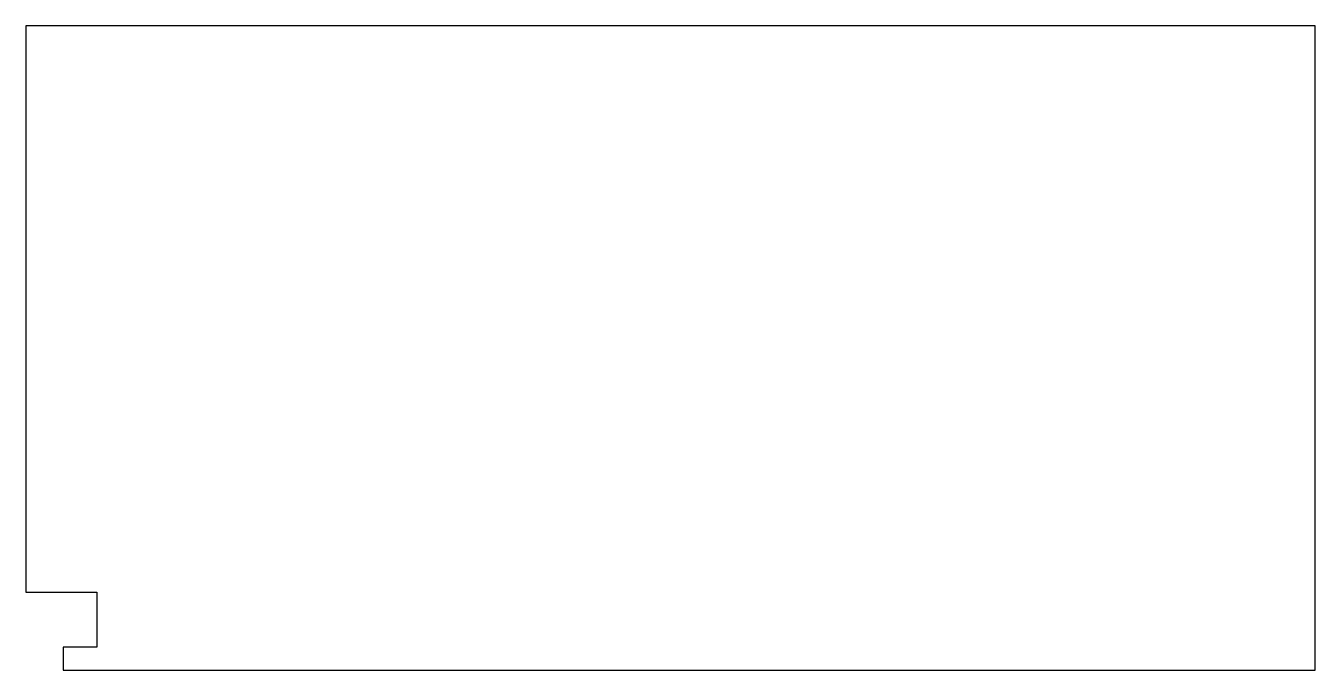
# Model space of a CAD drawing. Header units: metres. Extents: x 0 to 1200, y 0 to 600.
import ezdxf

# ---------------------------------------------------------------- set-up
doc = ezdxf.new("R2010")
doc.units = ezdxf.units.M

msp = doc.modelspace()

# ---------------------------------------------------------------- linework, layer by layer
for p, q in [((1200, 600), (0, 600)), ((0, 600), (0, 72.6836)), ((1200, 0), (1200, 600)), ((0, 72.6836), (66.15, 72.6836)), ((66.15, 72.6836), (66.15, 21.3338)), ((66.15, 21.3338), (34.8165, 21.3338)), ((34.8165, 21.3338), (34.8165, 0)), ((34.8165, 0), (1200, 0))]:
    msp.add_line(p, q)

doc.saveas('drawing.dxf')
